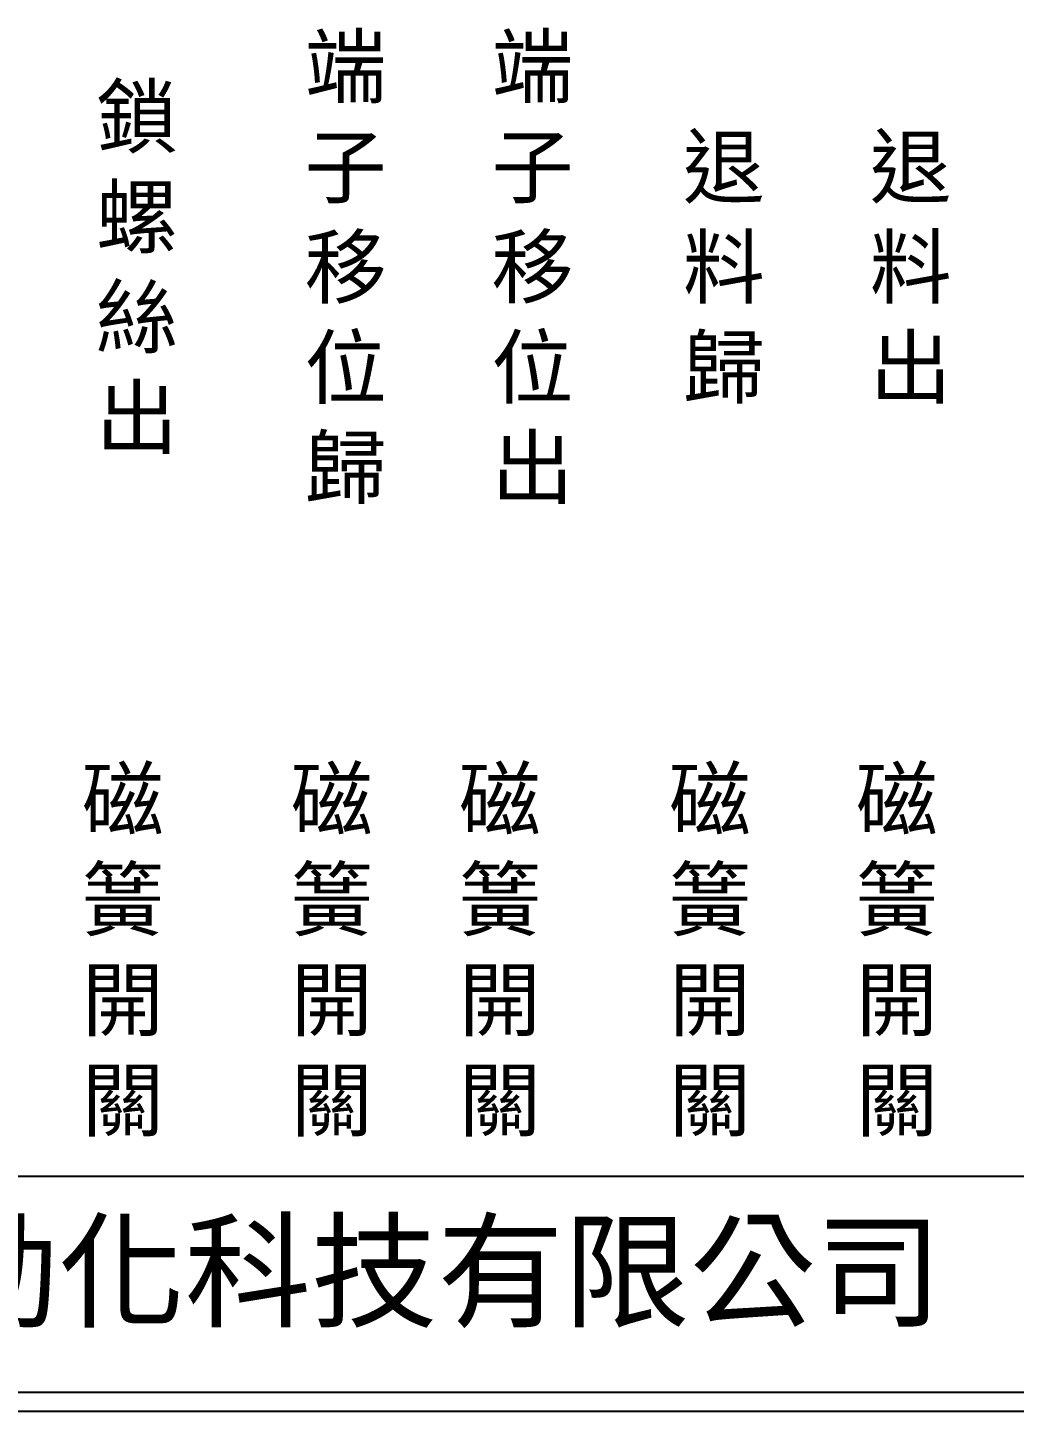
# Model space of a CAD drawing. Extents: x 325 to 612, y 3 to 207.
# Drawn here: x 394.7 to 458.6, y 3 to 92.7 of the extents above; entities that cross this region are included whole.
import ezdxf

# ---------------------------------------------------------------- set-up
doc = ezdxf.new("R2010")
doc.units = 0
doc.layers.add('圖框層', color=7, linetype='CONTINUOUS')
doc.layers.add('標尺寸層', color=3, linetype='CONTINUOUS')
doc.styles.add('CNS', font='romanc.shx', dxfattribs={"bigfont": 'chineset.shx'})
doc.styles.add('STSL', font='KAIU.TTF')

msp = doc.modelspace()

# ---------------------------------------------------------------- linework, layer by layer
at = {"layer": '圖框層', "color": 7}
for p, q in [((326.569, 18.25), (611.07, 18.25)), ((326.569, 4.25), (611.07, 4.25)), ((325.319, 3), (612.319, 3))]:
    msp.add_line(p, q, dxfattribs=at)

# ---------------------------------------------------------------- texts
at = {"layer": '圖框層', "color": 4, "style": 'STSL'}
msp.add_text('泓陞自動化科技有限公司', height=6, dxfattribs=at).set_placement((363.923, 9.076))
at = {"layer": '標尺寸層', "color": 7, "char_height": 3.9, "width": 4.96081, "attachment_point": 5, "style": 'CNS'}
for s, insert in [('{\\fDFKai-SB|b0|i0|c136|p65;端子移位歸}', (415.268, 76.973)), ('{\\fDFKai-SB|b0|i0|c136|p65;端子移位出}', (427.381, 76.976)), ('{\\fDFKai-SB|b0|i0|c136|p65;鎖螺絲出}', (401.737, 76.973)), ('{\\fDFKai-SB|b0|i0|c136|p65;退料歸}', (439.791, 76.973)), ('{\\fDFKai-SB|b0|i0|c136|p65;退料出}', (451.904, 76.973)), ('{\\fDFKai-SB|b0|i0|c136|p65;磁簧開關}', (400.821, 32.72)), ('{\\fDFKai-SB|b0|i0|c136|p65;磁簧開關}', (414.367, 32.72)), ('{\\fDFKai-SB|b0|i0|c136|p65;磁簧開關}', (425.265, 32.72)), ('{\\fDFKai-SB|b0|i0|c136|p65;磁簧開關}', (438.891, 32.72)), ('{\\fDFKai-SB|b0|i0|c136|p65;磁簧開關}', (451.004, 32.72))]:
    msp.add_mtext(s, dxfattribs=dict(at, insert=insert))

doc.saveas('drawing.dxf')
